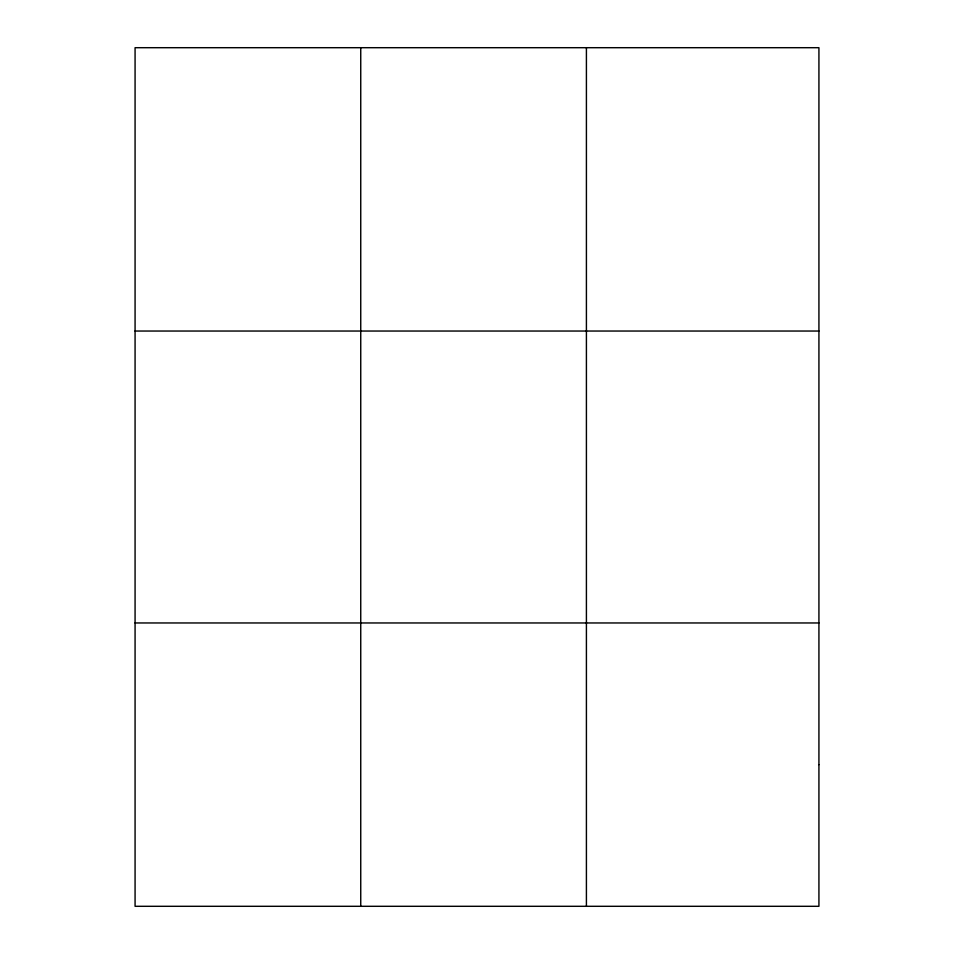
<?xml version="1.0" encoding="UTF-8"?>
<svg xmlns="http://www.w3.org/2000/svg" width="954" height="954" viewBox="0 0 954 954"><rect width="100%" height="100%" fill="white"/><g stroke="black" fill="none" stroke-linecap="round" stroke-linejoin="round"><path stroke-width="1.43" d="M360.743 906.3L360.743 47.7M586.412 906.3L586.412 47.7M135.074 331.038L818.926 331.038M135.074 622.962L818.926 622.962M818.926 764.631L818.926 906.3L135.074 906.3L135.074 47.7L818.926 47.7L818.926 764.631"/></g></svg>
